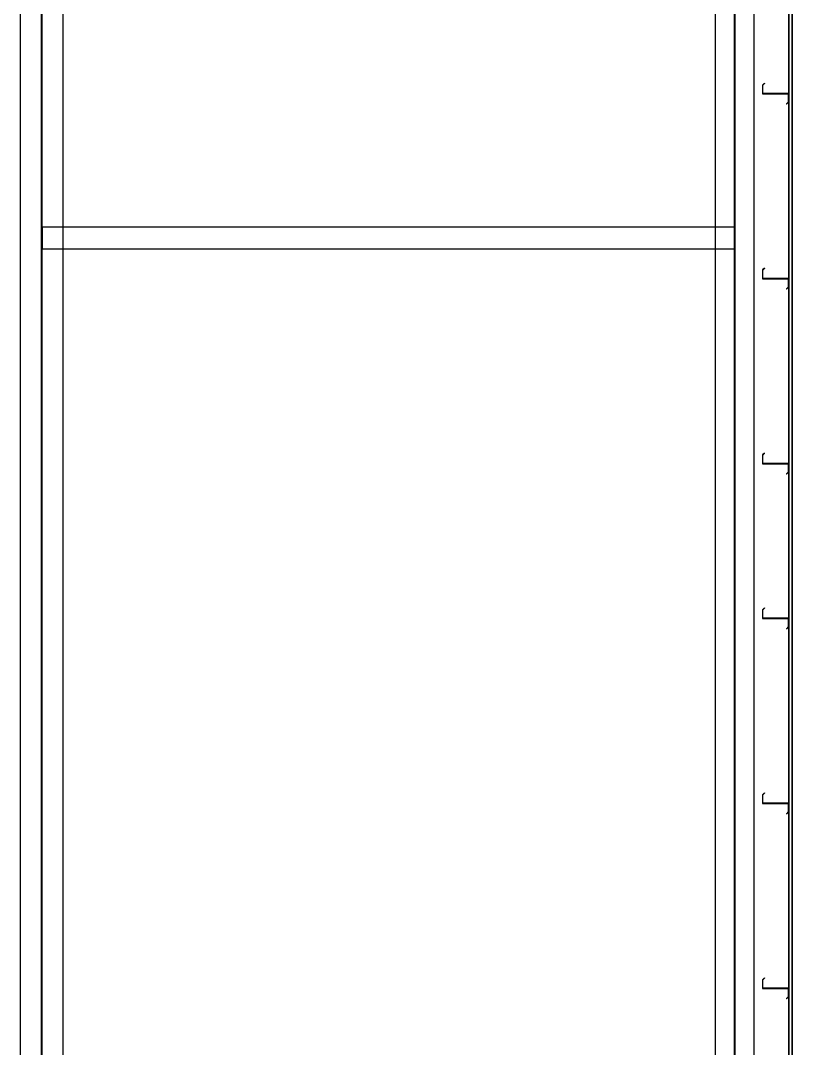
# Model space of a CAD drawing. Header units: inches. Extents: x 340055 to 349452, y -34649 to -30845.
# Drawn here: x 342552.8 to 342612.6, y -32534 to -32454.3 of the extents above; entities that cross this region are included whole.
import ezdxf

# ---------------------------------------------------------------- set-up
doc = ezdxf.new("R2010")
doc.units = ezdxf.units.IN
doc.header["$MEASUREMENT"] = 0
for name, color, linetype in [('2', 2, 'Continuous'), ('3', 3, 'Continuous'), ('4', 4, 'Continuous'), ('8', 8, 'Continuous')]:
    doc.layers.add(name, color=color, linetype=linetype)

msp = doc.modelspace()

# ---------------------------------------------------------------- hatches: boundary and pattern name
h = msp.add_hatch()
h.set_pattern_fill('ANSI31', color=94, scale=0.15, angle=90, style=0)
h.set_pattern_definition([(315, (346578.910914, -18630.608335), (0.013258252147, 0.013258252147), [])])
h.paths.add_polyline_path([(342612.2803, -32460.6771), (342612.2803, -32459.9971), (342610.2993, -32459.9971), (342610.2993, -32459.3439), (342610.4351, -32459.2081), (342610.4217, -32459.1947), (342610.2803, -32459.3361), (342610.2803, -32460.0161), (342612.2613, -32460.0161), (342612.2613, -32460.6692), (342612.1254, -32460.8051), (342612.1389, -32460.8185)])
h = msp.add_hatch()
h.set_pattern_fill('ANSI31', color=94, scale=0.15, angle=90, style=0)
h.set_pattern_definition([(315, (346578.910914, -18644.941668), (0.013258252147, 0.013258252147), [])])
h.paths.add_polyline_path([(342612.2803, -32475.0104), (342612.2803, -32474.3304), (342610.2993, -32474.3304), (342610.2993, -32473.6773), (342610.4351, -32473.5414), (342610.4217, -32473.528), (342610.2803, -32473.6694), (342610.2803, -32474.3494), (342612.2613, -32474.3494), (342612.2613, -32475.0025), (342612.1254, -32475.1384), (342612.1389, -32475.1518)])
h = msp.add_hatch()
h.set_pattern_fill('ANSI31', color=94, scale=0.15, angle=90, style=0)
h.set_pattern_definition([(315, (346578.910914, -18659.275001), (0.013258252147, 0.013258252147), [])])
h.paths.add_polyline_path([(342612.2803, -32489.3437), (342612.2803, -32488.6637), (342610.2993, -32488.6637), (342610.2993, -32488.0106), (342610.4351, -32487.8748), (342610.4217, -32487.8613), (342610.2803, -32488.0027), (342610.2803, -32488.6827), (342612.2613, -32488.6827), (342612.2613, -32489.3359), (342612.1254, -32489.4717), (342612.1389, -32489.4852)])
h = msp.add_hatch()
h.set_pattern_fill('ANSI31', color=94, scale=0.15, angle=90, style=0)
h.set_pattern_definition([(315, (346578.910914, -18671.275001), (0.013258252147, 0.013258252147), [])])
h.paths.add_polyline_path([(342612.2803, -32501.3437), (342612.2803, -32500.6637), (342610.2993, -32500.6637), (342610.2993, -32500.0106), (342610.4351, -32499.8748), (342610.4217, -32499.8613), (342610.2803, -32500.0027), (342610.2803, -32500.6827), (342612.2613, -32500.6827), (342612.2613, -32501.3359), (342612.1254, -32501.4717), (342612.1389, -32501.4852)])
h = msp.add_hatch()
h.set_pattern_fill('ANSI31', color=94, scale=0.15, angle=90, style=0)
h.set_pattern_definition([(315, (346578.910914, -18685.608335), (0.013258252147, 0.013258252147), [])])
h.paths.add_polyline_path([(342612.2803, -32515.6771), (342612.2803, -32514.9971), (342610.2993, -32514.9971), (342610.2993, -32514.3439), (342610.4351, -32514.2081), (342610.4217, -32514.1947), (342610.2803, -32514.3361), (342610.2803, -32515.0161), (342612.2613, -32515.0161), (342612.2613, -32515.6692), (342612.1254, -32515.8051), (342612.1389, -32515.8185)])
h = msp.add_hatch()
h.set_pattern_fill('ANSI31', color=94, scale=0.15, angle=90, style=0)
h.set_pattern_definition([(315, (346578.910914, -18699.941668), (0.013258252147, 0.013258252147), [])])
h.paths.add_polyline_path([(342612.2803, -32530.0104), (342612.2803, -32529.3304), (342610.2993, -32529.3304), (342610.2993, -32528.6773), (342610.4351, -32528.5414), (342610.4217, -32528.528), (342610.2803, -32528.6694), (342610.2803, -32529.3494), (342612.2613, -32529.3494), (342612.2613, -32530.0025), (342612.1254, -32530.1384), (342612.1389, -32530.1518)])

# ---------------------------------------------------------------- linework, layer by layer
at = {"color": 94}
for points in [[(342612.2803, -32460.6771), (342612.2803, -32459.9971), (342610.2993, -32459.9971), (342610.2993, -32459.3439), (342610.4351, -32459.2081), (342610.4217, -32459.1947), (342610.2803, -32459.3361), (342610.2803, -32460.0161), (342612.2613, -32460.0161), (342612.2613, -32460.6692), (342612.1254, -32460.8051), (342612.1389, -32460.8185)], [(342612.2803, -32475.0104), (342612.2803, -32474.3304), (342610.2993, -32474.3304), (342610.2993, -32473.6773), (342610.4351, -32473.5414), (342610.4217, -32473.528), (342610.2803, -32473.6694), (342610.2803, -32474.3494), (342612.2613, -32474.3494), (342612.2613, -32475.0025), (342612.1254, -32475.1384), (342612.1389, -32475.1518)], [(342612.2803, -32489.3437), (342612.2803, -32488.6637), (342610.2993, -32488.6637), (342610.2993, -32488.0106), (342610.4351, -32487.8748), (342610.4217, -32487.8613), (342610.2803, -32488.0027), (342610.2803, -32488.6827), (342612.2613, -32488.6827), (342612.2613, -32489.3359), (342612.1254, -32489.4717), (342612.1389, -32489.4852)], [(342612.2803, -32501.3437), (342612.2803, -32500.6637), (342610.2993, -32500.6637), (342610.2993, -32500.0106), (342610.4351, -32499.8748), (342610.4217, -32499.8613), (342610.2803, -32500.0027), (342610.2803, -32500.6827), (342612.2613, -32500.6827), (342612.2613, -32501.3359), (342612.1254, -32501.4717), (342612.1389, -32501.4852)], [(342612.2803, -32515.6771), (342612.2803, -32514.9971), (342610.2993, -32514.9971), (342610.2993, -32514.3439), (342610.4351, -32514.2081), (342610.4217, -32514.1947), (342610.2803, -32514.3361), (342610.2803, -32515.0161), (342612.2613, -32515.0161), (342612.2613, -32515.6692), (342612.1254, -32515.8051), (342612.1389, -32515.8185)], [(342612.2803, -32530.0104), (342612.2803, -32529.3304), (342610.2993, -32529.3304), (342610.2993, -32528.6773), (342610.4351, -32528.5414), (342610.4217, -32528.528), (342610.2803, -32528.6694), (342610.2803, -32529.3494), (342612.2613, -32529.3494), (342612.2613, -32530.0025), (342612.1254, -32530.1384), (342612.1389, -32530.1518)]]:
    msp.add_lwpolyline(points, close=True, dxfattribs=at)
at = {"layer": '2', "color": 9}
for p, q in [((342552.7807, -32672.6862), (342552.7807, -32409.0802)), ((342556.0807, -32672.6862), (342556.0807, -32409.0802)), ((342554.4007, -32671.7939), (342554.4007, -32416.6297)), ((342554.4607, -32671.7939), (342554.4607, -32416.6297))]:
    msp.add_line(p, q, dxfattribs=at)
msp.add_lwpolyline([(342554.4607, -32472.0236), (342608.1005, -32472.0278), (342608.1005, -32470.3478), (342554.4607, -32470.3436)], close=True, dxfattribs=at)
at = {"layer": '3'}
for points in [[(342612.5901, -32600.2093), (342612.5901, -32378.6836), (342612.2901, -32378.6836), (342612.2901, -32600.7209)], [(342612.5801, -32600.2093), (342612.5801, -32378.6936), (342612.3001, -32378.6936), (342612.3001, -32600.2093)]]:
    msp.add_lwpolyline(points, dxfattribs=at)
at = {"layer": '4'}
for p, q in [((342612.2803, -32488.0327), (342612.2803, -32488.6827)), ((342612.2803, -32500.6827), (342612.2803, -32501.3327))]:
    msp.add_line(p, q, dxfattribs=at)
at = {"layer": '8'}
for p, q in [((342606.6305, -32671.7939), (342606.6305, -32409.0802)), ((342609.6305, -32671.7939), (342609.6305, -32409.0802)), ((342608.1005, -32671.7939), (342608.1005, -32416.6297)), ((342608.1605, -32671.7939), (342608.1605, -32416.6297))]:
    msp.add_line(p, q, dxfattribs=at)

doc.saveas('drawing.dxf')
